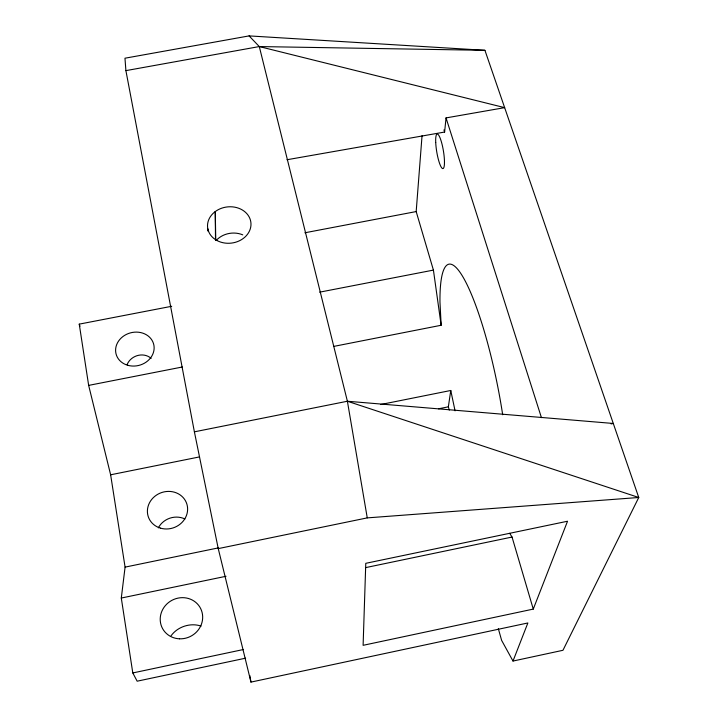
<?xml version="1.0" encoding="UTF-8"?>
<svg xmlns="http://www.w3.org/2000/svg" width="718" height="718" viewBox="0 0 718 718"><rect width="100%" height="100%" fill="white"/><g stroke="black" fill="none" stroke-linecap="round" stroke-linejoin="round"><path stroke-width="1.08" d="M333.852 346.381L441.148 325.263L433.421 270.103L416.18 211.568L422.049 135.657M286.994 159.737L444.613 132.049L446.04 117.905L504.655 107.646L259.297 46.562L125.901 70.633L194.39 431.832L218.245 548.615L250.959 682.1L527.865 622.964L513.002 661.054L562.957 650.293L638.751 497.493L484.928 50.314L249.092 35.9L124.968 58.212L125.901 70.633M245.628 658.173L137.156 681.194L132.794 672.945L121.297 598.04L125.085 567.121L110.635 474.795L88.655 385.395L79.249 324.132L171.701 306.281M449.28 410.068L448.355 406.828L450.769 390.484L380.675 404.53M533.268 609.097L567.534 521.232L365.776 563.325L363.111 645.32L533.268 609.097L512.042 537.046L509.681 533.303M127.068 364.672C130.838 355.374 143.421 351.676 151.166 358.363M171.117 635.717C177.66 626.652 190.485 622.47 201.076 626.096M132.794 672.945L243.537 649.494M121.297 598.04L226.035 576.276M365.624 567.624L512.042 537.046M125.085 567.121L218.281 547.906M218.245 548.615L367.257 517.884L638.751 497.493L347.395 401.245L194.39 431.832M611.099 423.916L613.289 423.467L347.395 401.245L259.297 46.562L249.092 35.9M110.635 474.795L199.568 456.899M438.519 408.811L448.355 406.828M88.655 385.395L182.336 366.997M319.654 292.163L433.421 270.103M304.908 232.776L416.18 211.568M259.297 46.562L484.928 50.314M513.002 661.054L501.622 640.366L498.337 628.672M79.249 324.132L79.985 326.214M446.04 117.905L541.444 417.67M443.939 129.913L444.613 132.049M450.769 390.484L455.068 410.84M249.801 675.512L250.959 682.1M347.395 401.245L367.257 517.884M441.148 325.263L439.972 302.045A125.91 23.479 78.5 0 1 464.034 278.826A125.91 23.479 78.5 0 1 502.681 414.753M215.777 240.503L215.265 211.577L215.49 239.094M158.319 527.874A19.413 17.923 -21.1 0 1 184.921 518.988M216.154 240.53A21.073 17.788 -7.1 0 1 242.756 234.858M208.22 231.151L207.852 228.952L208.202 231.088M160.482 528.143A20.301 18.578 -19.9 0 0 187.344 506.028A20.301 18.578 -19.9 0 0 154.702 496.407A20.301 18.578 -19.9 0 0 160.482 528.143M435.718 142.505A17.51 3.366 80.5 0 0 442.818 168.604A17.51 3.366 80.5 0 0 441.687 142.882A17.51 3.366 80.5 0 0 435.718 142.505M217.024 240.548A21.782 18.201 -6.9 0 0 250.932 225.596A21.782 18.201 -6.9 0 0 219.816 208.929A21.782 18.201 -6.9 0 0 217.024 240.548M179.518 638.814A21.522 20.292 -29.1 0 0 200.717 608.676A21.522 20.292 -29.1 0 0 164.09 607.231A21.522 20.292 -29.1 0 0 179.518 638.814M127.93 365.336A19.44 16.81 -14.7 0 0 153.912 345.277A19.44 16.81 -14.7 0 0 122.751 336.67A19.44 16.81 -14.7 0 0 127.93 365.336"/></g></svg>
